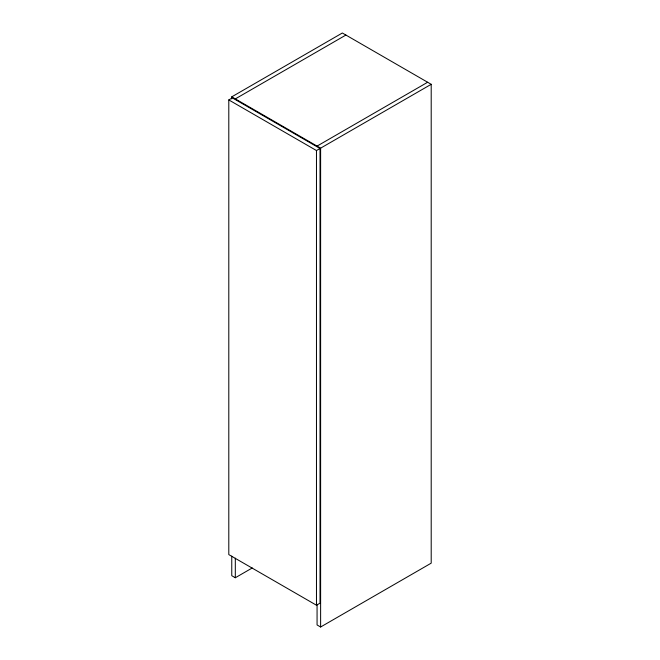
<?xml version="1.0" encoding="UTF-8"?>
<svg xmlns="http://www.w3.org/2000/svg" width="660" height="660" viewBox="0 0 660 660"><rect width="100%" height="100%" fill="white"/><g stroke="black" fill="none" stroke-linecap="round" stroke-linejoin="round"><path stroke-width="0.99" d="M231.759 98.909L231.759 96.847L342.342 33L431.203 84.307L431.203 563.153L320.62 627L317.064 624.946L317.064 604.354M228.797 99.924L232.353 97.87L320.026 148.492L320.026 603.174L316.47 605.22L228.797 554.606L228.797 99.924L316.47 150.546L320.026 148.492M235.315 98.901L345.898 35.054M317.064 146.099L427.647 82.252M231.759 96.847L320.62 148.154L431.203 84.307M231.759 556.132L231.759 575.693L235.315 577.747L252.252 567.963M320.62 148.154L320.62 627M316.47 150.546L316.47 605.22M235.315 558.178L235.315 577.747"/></g></svg>
